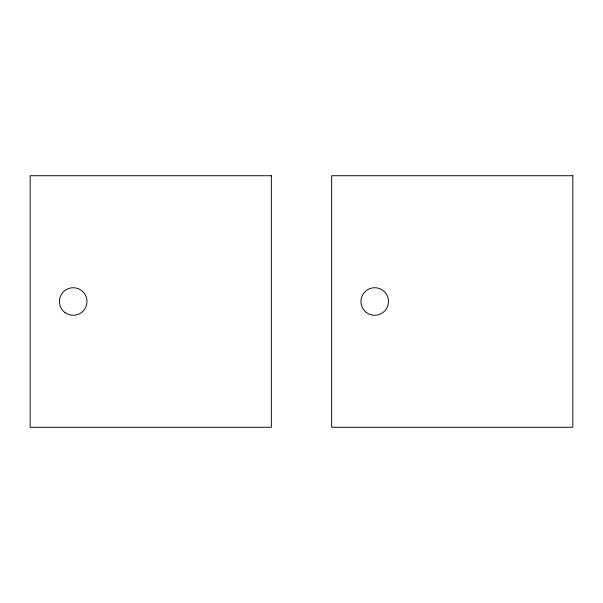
<?xml version="1.0" encoding="UTF-8"?>
<svg xmlns="http://www.w3.org/2000/svg" width="603" height="603" viewBox="0 0 603 603"><rect width="100%" height="100%" fill="white"/><g stroke="black" fill="none" stroke-linecap="round" stroke-linejoin="round"><path stroke-width="0.9" d="M271.35 175.729L30.15 175.729L30.15 427.271L271.35 427.271L271.35 175.729M572.85 175.729L331.65 175.729L331.65 427.271L572.85 427.271L572.85 175.729M366.42 312.505A13.786 13.786 0 0 0 388.4 303.188A13.786 13.786 0 0 0 369.338 288.814A13.786 13.786 0 0 0 366.42 312.505M64.92 312.505A13.786 13.786 0 0 0 86.9 303.188A13.786 13.786 0 0 0 67.838 288.814A13.786 13.786 0 0 0 64.92 312.505"/></g></svg>
